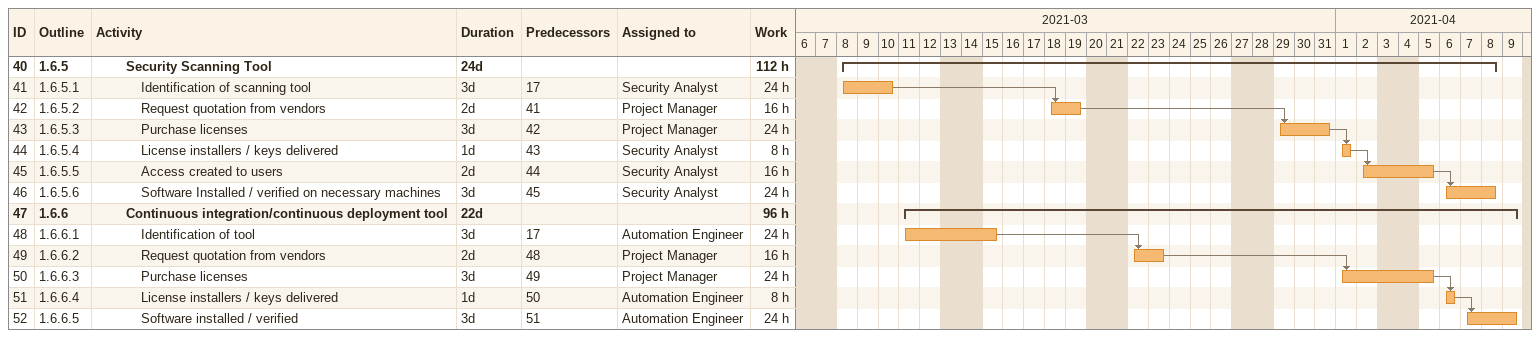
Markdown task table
| ID | WBS | Task | Duration | Start | Finish | Predecessors | Resources | Work (h) |
|---|---|---|---|---|---|---|---|---|
| 40 | 1.6.5 | **Security Scanning Tool** | 24d | 2021-03-08 | 2021-04-08 |  |  | 112 |
| 41 | 1.6.5.1 | Identification of scanning tool | 3d | 2021-03-08 | 2021-03-10 | 17 | Security Analyst | 24 |
| 42 | 1.6.5.2 | Request quotation from vendors | 2d | 2021-03-18 | 2021-03-19 | 41 | Project Manager | 16 |
| 43 | 1.6.5.3 | Purchase licenses | 3d | 2021-03-29 | 2021-03-31 | 42 | Project Manager | 24 |
| 44 | 1.6.5.4 | License installers / keys delivered | 1d | 2021-04-01 | 2021-04-01 | 43 | Security Analyst | 8 |
| 45 | 1.6.5.5 | Access created to users | 2d | 2021-04-02 | 2021-04-05 | 44 | Security Analyst | 16 |
| 46 | 1.6.5.6 | Software Installed / verified on necessary machines | 3d | 2021-04-06 | 2021-04-08 | 45 | Security Analyst | 24 |
| 47 | 1.6.6 | **Continuous integration/continuous deployment tool** | 22d | 2021-03-11 | 2021-04-09 |  |  | 96 |
| 48 | 1.6.6.1 | Identification of tool | 3d | 2021-03-11 | 2021-03-15 | 17 | Automation Engineer | 24 |
| 49 | 1.6.6.2 | Request quotation from vendors | 2d | 2021-03-22 | 2021-03-23 | 48 | Project Manager | 16 |
| 50 | 1.6.6.3 | Purchase licenses | 3d | 2021-04-01 | 2021-04-05 | 49 | Project Manager | 24 |
| 51 | 1.6.6.4 | License installers / keys delivered | 1d | 2021-04-06 | 2021-04-06 | 50 | Automation Engineer | 8 |
| 52 | 1.6.6.5 | Software installed / verified | 3d | 2021-04-07 | 2021-04-09 | 51 | Automation Engineer | 24 |
